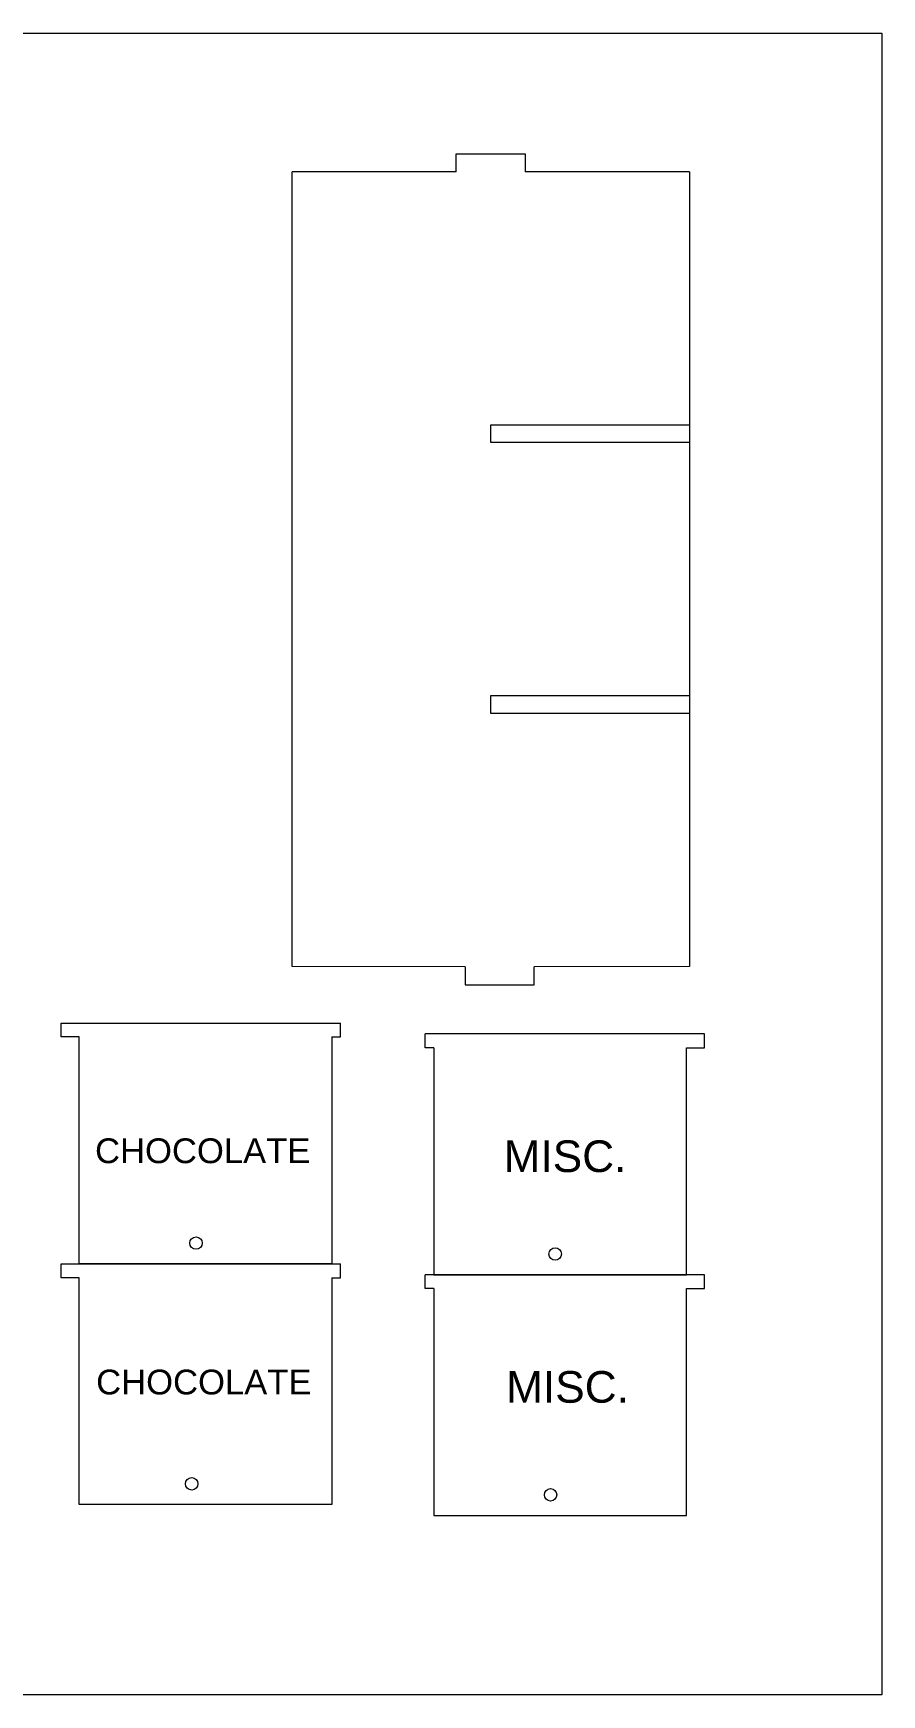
# Model space of a CAD drawing. Header units: inches. Extents: x 5.7 to 64.6, y 3.3 to 60.7.
# Drawn here: x 50.36 to 56.49, y 24.99 to 36.99 of the extents above; entities that cross this region are included whole.
import ezdxf

# ---------------------------------------------------------------- set-up
doc = ezdxf.new("R2010")
doc.units = ezdxf.units.IN
doc.header["$MEASUREMENT"] = 0
doc.layers.add('LASER BLACK', color=7, linetype='Continuous', lineweight=0, true_color=0x000000)
doc.layers.add('LASER MAGENTA', color=6, linetype='Continuous', lineweight=0, true_color=0xff00ff)
doc.styles.get("Standard").update_dxf_attribs({"font": 'Arial.ttf'})

msp = doc.modelspace()

# ---------------------------------------------------------------- linework, layer by layer
at = {"layer": 'LASER MAGENTA'}
for p, q in [((53.41618, 35.99109), (53.41618, 36.12109)), ((53.41618, 36.12109), (53.91618, 36.12109)), ((53.91618, 36.12109), (53.91618, 35.99109)), ((52.23118, 30.25109), (52.23118, 35.99109)), ((53.41618, 35.99109), (52.23118, 35.99109)), ((55.10118, 35.99109), (53.91618, 35.99109)), ((55.10118, 35.99109), (55.10118, 30.25109)), ((53.48118, 30.24909), (52.23118, 30.25109)), ((53.48118, 30.24909), (53.48118, 30.11909)), ((55.10118, 30.25109), (53.98118, 30.24909)), ((53.98118, 30.11909), (53.98118, 30.24909)), ((53.48118, 30.11909), (53.98118, 30.11909)), ((50.56334, 29.74236), (50.56334, 29.84236)), ((50.56334, 29.84236), (52.58134, 29.84236)), ((52.58134, 29.74236), (52.58134, 29.84236)), ((55.20984, 29.7634), (53.19184, 29.7634)), ((53.19184, 29.6634), (53.19184, 29.7634)), ((55.20984, 29.6634), (55.20984, 29.7634)), ((50.69334, 29.74236), (50.56334, 29.74236)), ((50.69334, 28.10336), (50.69334, 29.74236)), ((52.51834, 29.74236), (52.58134, 29.74236)), ((52.51834, 29.74236), (52.51834, 28.10336)), ((53.25484, 29.6634), (53.19184, 29.6634)), ((53.25484, 29.6634), (53.25484, 28.0244)), ((55.07984, 29.6634), (55.20984, 29.6634)), ((55.07984, 28.0244), (55.07984, 29.6634)), ((50.56334, 28.00336), (50.56334, 28.10336)), ((50.56334, 28.10336), (52.58134, 28.10336)), ((52.51834, 28.10336), (50.69334, 28.10336)), ((52.58134, 28.00336), (52.58134, 28.10336)), ((50.69334, 28.00336), (50.56334, 28.00336)), ((50.69334, 26.36436), (50.69334, 28.00336)), ((52.51834, 28.00336), (52.58134, 28.00336)), ((52.51834, 28.00336), (52.51834, 26.36436)), ((55.20984, 28.0244), (53.19184, 28.0244)), ((53.19184, 27.9244), (53.19184, 28.0244)), ((53.25484, 28.0244), (55.07984, 28.0244)), ((55.20984, 27.9244), (55.20984, 28.0244)), ((53.25484, 27.9244), (53.19184, 27.9244)), ((53.25484, 27.9244), (53.25484, 26.2854)), ((55.07984, 27.9244), (55.20984, 27.9244)), ((55.07984, 26.2854), (55.07984, 27.9244)), ((52.51834, 26.36436), (50.69334, 26.36436)), ((53.25484, 26.2854), (55.07984, 26.2854))]:
    msp.add_line(p, q, dxfattribs=at)
for points in [[(56.49118, 36.99109), (56.49118, 24.99109), (38.49118, 24.99109), (38.49118, 36.99109)], [(55.10118, 34.16309), (55.10118, 34.03509), (53.66618, 34.03509), (53.66618, 34.16309)], [(55.10118, 32.20709), (55.10118, 32.07909), (53.66618, 32.07909), (53.66618, 32.20709)]]:
    msp.add_lwpolyline(points, close=True, dxfattribs=at)
at = {"layer": 'LASER MAGENTA', "linetype": 'Continuous'}
for centre in [(51.53711, 28.25329), (54.13212, 28.17433), (51.50625, 26.51429), (54.09862, 26.43533)]:
    msp.add_circle(centre, 0.045, dxfattribs=at)

# ---------------------------------------------------------------- texts
at = {"layer": 'LASER BLACK'}
for s, height, p in [('CHOCOLATE', 0.178992, (50.80768, 28.83049)), ('MISC.', 0.22857, (53.75942, 28.76632)), ('CHOCOLATE', 0.178992, (50.81579, 27.16029)), ('MISC.', 0.22857, (53.77742, 27.10026))]:
    msp.add_text(s, height=height, dxfattribs=at).set_placement(p)

doc.saveas('drawing.dxf')
